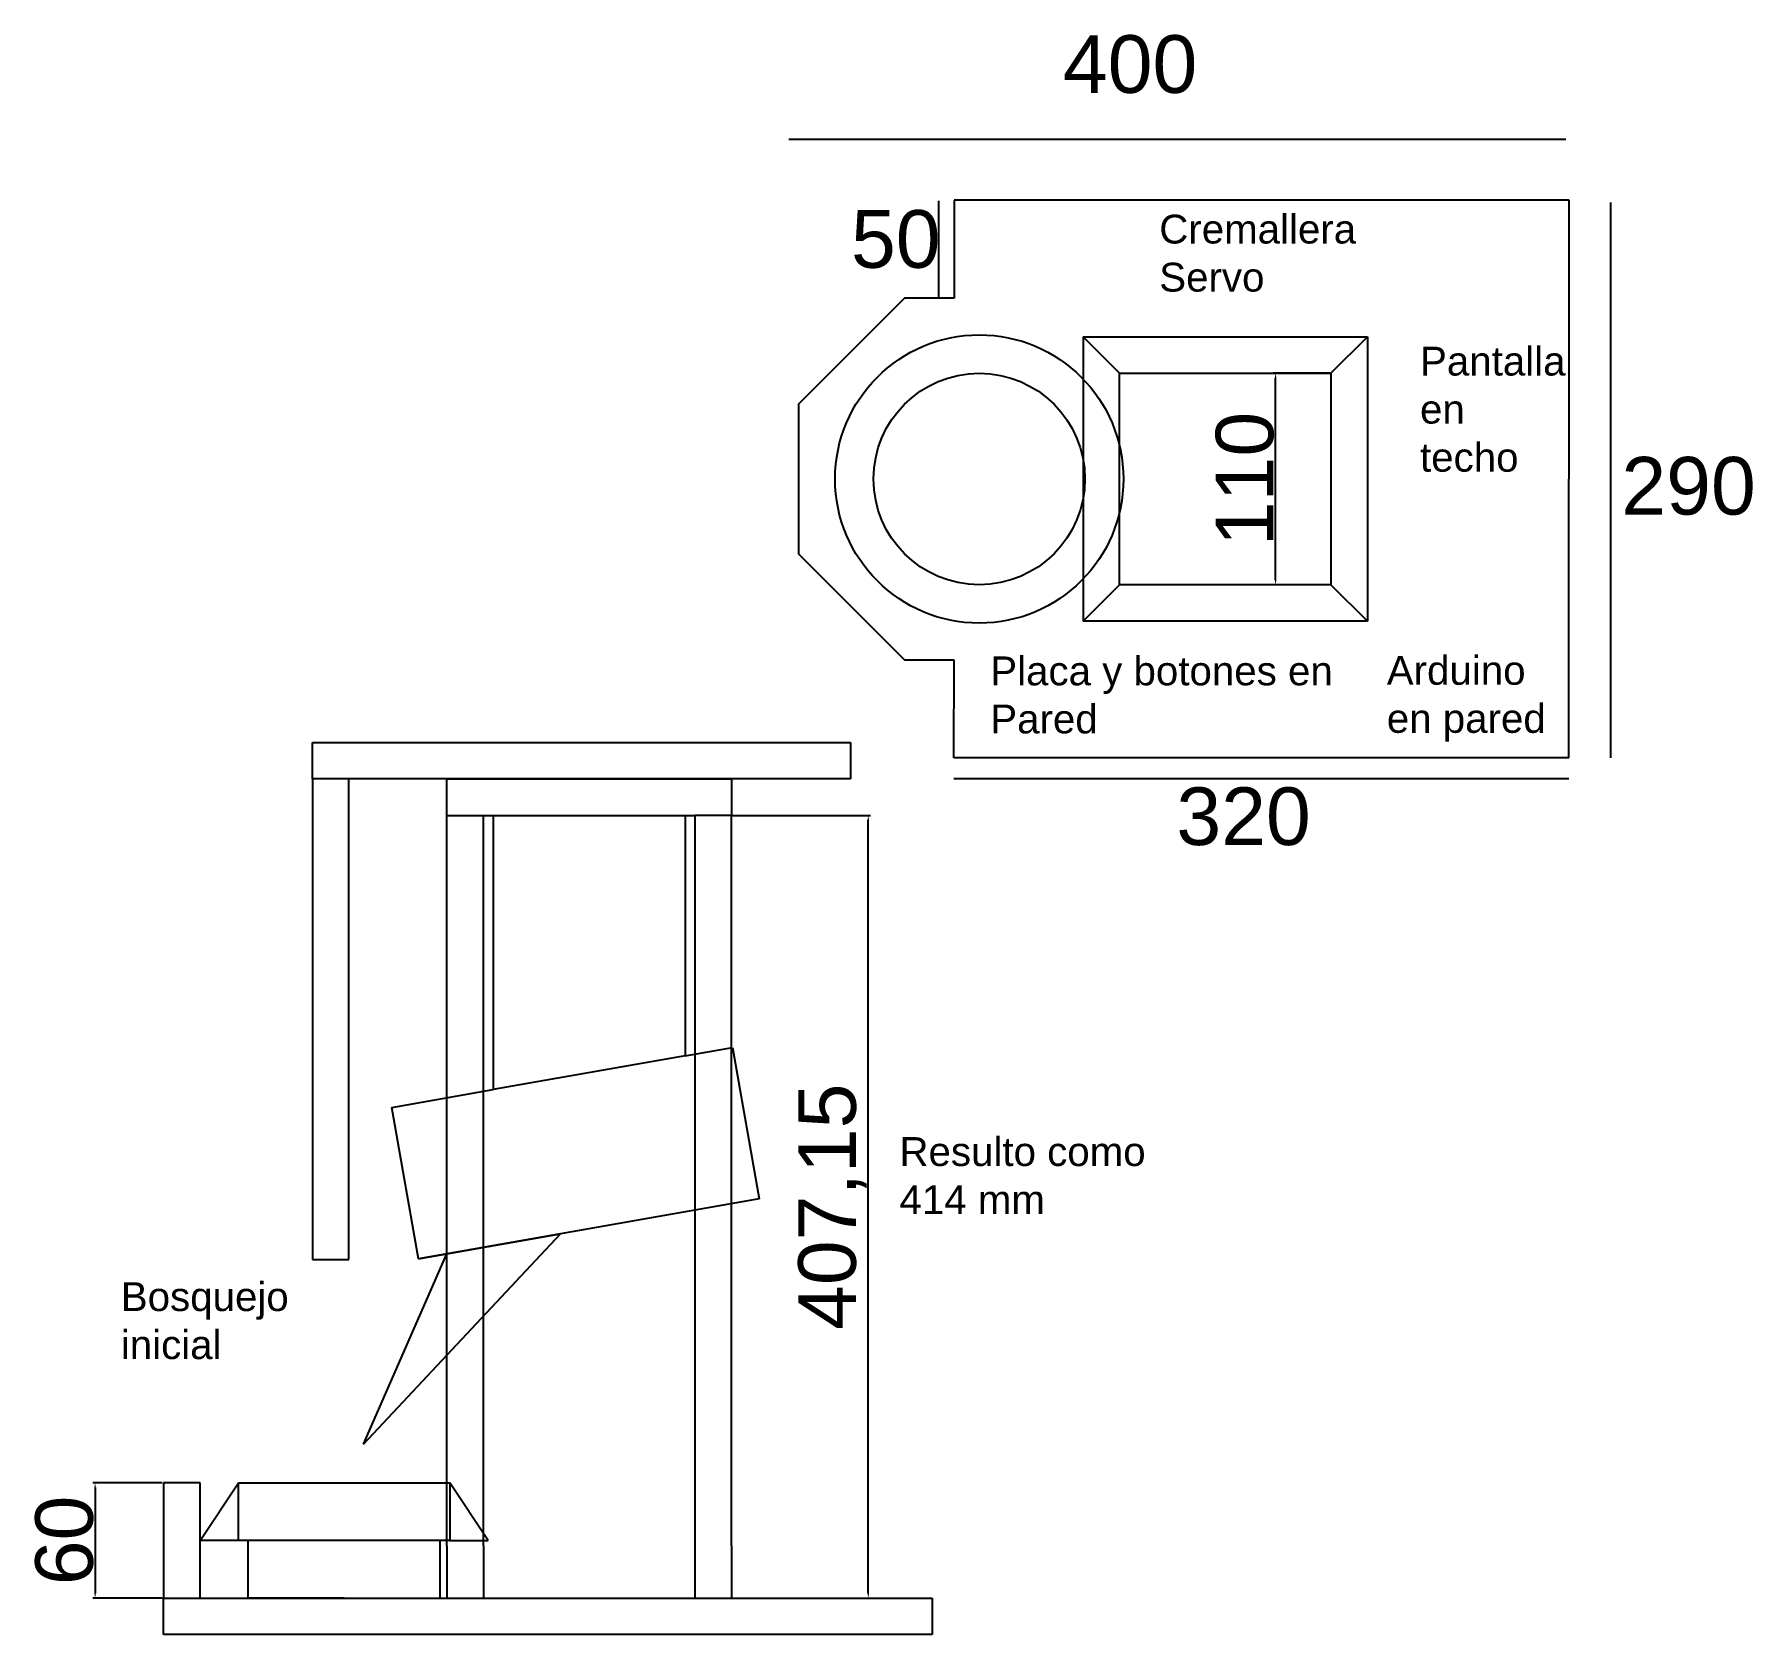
# Model space of a CAD drawing. Header units: millimetres. Extents: x -215 to 1653, y -1021 to 786.
# Drawn here: x -215 to 679, y -46 to 786 of the extents above; entities that cross this region are included whole.
import ezdxf

# ---------------------------------------------------------------- set-up
doc = ezdxf.new("R2010")
doc.units = ezdxf.units.MM
for name, color, linetype in [('Chasis', 30, 'Continuous'), ('Cotas', 4, 'Continuous'), ('Elemento', 3, 'Continuous'), ('Mecanismo', 7, 'Continuous'), ('Vigas madera', 2, 'Continuous')]:
    doc.layers.add(name, color=color, linetype=linetype)
doc.styles.get("Standard").update_dxf_attribs({"font": 'arial.ttf'})
doc.dimstyles.new('ISO-25', dxfattribs={"dimtxt": 2.5, "dimasz": 2.5, "dimexe": 1.25, "dimexo": 0.625, "dimtad": 1, "dimtxsty": 'Standard', "dimcen": 2.5, "dimadec": 0, "dimazin": 0, "dimtfac": 1, "dimtmove": 0, "dimatfit": 3, "dimfxl": 1, "dimarcsym": 0})

# ---------------------------------------------------------------- blocks, each defined once
blk = doc.blocks.new('*D1')
at = {"layer": 'Cotas', "color": 0, "lineweight": -2, "transparency": 16777216}
for p, q in [((148.63, 380), (220.48, 380)), ((219.23, -24.65), (219.23, 377.5)), ((148.63, -27.15), (220.48, -27.15))]:
    blk.add_line(p, q, dxfattribs=at)
at = {"layer": 'Cotas', "color": 0, "transparency": 16777216}
for points in [[(218.81, 377.5), (219.65, 377.5), (219.23, 380)], [(218.81, -24.65), (219.65, -24.65), (219.23, -27.15)]]:
    blk.add_solid(points, dxfattribs=at)
at = {"layer": 'Defpoints', "color": 0, "transparency": 16777216}
for p in [(148, 380), (219.23, 380), (148, -27.15)]:
    blk.add_point(p, dxfattribs=at)
at = {"layer": 'Cotas', "color": 0, "transparency": 16777216, "insert": (200.58, 176.43), "char_height": 2.5, "attachment_point": 5, "rotation": 90}
blk.add_mtext('{\\H12x;407,15}', dxfattribs=at)
blk = doc.blocks.new('*D4')
at = {"layer": 'Cotas', "color": 0, "lineweight": -2, "transparency": 16777216}
for p, q in [((459.38, 610), (429.93, 610)), ((431.18, 502.5), (431.18, 607.5)), ((459.38, 500), (429.93, 500))]:
    blk.add_line(p, q, dxfattribs=at)
at = {"layer": 'Cotas', "color": 0, "transparency": 16777216}
for points in [[(430.76, 607.5), (431.59, 607.5), (431.18, 610)], [(430.76, 502.5), (431.59, 502.5), (431.18, 500)]]:
    blk.add_solid(points, dxfattribs=at)
at = {"layer": 'Defpoints', "color": 0, "transparency": 16777216}
for p in [(431.18, 610), (460, 610), (460, 500)]:
    blk.add_point(p, dxfattribs=at)
at = {"layer": 'Cotas', "color": 0, "transparency": 16777216, "insert": (415.24, 555), "char_height": 2.5, "attachment_point": 5, "rotation": 90}
blk.add_mtext('{\\H12x;110}', dxfattribs=at)
blk = doc.blocks.new('*D5')
at = {"layer": 'Cotas', "color": 0, "lineweight": -2, "transparency": 16777216}
for p, q in [((-148.07, 32.85), (-184.3, 32.85)), ((-183.05, 30.35), (-183.05, -24.65)), ((-148.07, -27.15), (-184.3, -27.15))]:
    blk.add_line(p, q, dxfattribs=at)
at = {"layer": 'Cotas', "color": 0, "transparency": 16777216}
for points in [[(-183.46, 30.35), (-182.63, 30.35), (-183.05, 32.85)], [(-183.46, -24.65), (-182.63, -24.65), (-183.05, -27.15)]]:
    blk.add_solid(points, dxfattribs=at)
at = {"layer": 'Defpoints', "color": 0, "transparency": 16777216}
for p in [(-147.44, 32.85), (-183.05, -27.15), (-147.44, -27.15)]:
    blk.add_point(p, dxfattribs=at)
at = {"layer": 'Cotas', "color": 0, "transparency": 16777216, "insert": (-198.99, 2.85), "char_height": 2.5, "attachment_point": 5, "rotation": 90}
blk.add_mtext('{\\H12x;60}', dxfattribs=at)

msp = doc.modelspace()

# ---------------------------------------------------------------- linework, layer by layer
at = {"layer": 'Chasis'}
for p, q in [((584, 700), (264, 700)), ((264, 700), (264, 649)), ((583.846, 410.012), (584, 700)), ((263.846, 410.012), (263.997, 461)), ((-70, 399), (-70, 418)), ((-70, 418), (210, 418)), ((210, 418), (210, 399)), ((583.846, 410.012), (263.846, 410.012)), ((0, 399), (-70, 399)), ((-70, 399), (-70, 149)), ((-51, 149), (-51, 399)), ((210, 399), (0, 399)), ((-70, 149), (-51, 149)), ((-128.441, 32.853), (-147.441, 32.853)), ((-147.441, 32.853), (-147.441, -27.147)), ((-128.441, 2.853), (-128.441, 32.853)), ((-128.441, -27.147), (-128.441, 2.853)), ((-147.441, -27.147), (252.559, -27.147)), ((-147.441, -46.147), (-147.441, -27.147)), ((252.559, -27.147), (252.559, -46.147)), ((252.559, -46.147), (-147.441, -46.147))]:
    msp.add_line(p, q, dxfattribs=at)
msp.add_lwpolyline([(264, 649), (238.064, 649), (183, 593.936), (183, 516.064), (238.064, 461), (263.997, 461)], dxfattribs=at)
at = {"layer": 'Cotas'}
for p, q in [((582.119, 731.68), (177.993, 731.68)), ((255.874, 699.741), (255.874, 649)), ((605.573, 409.869), (605.573, 698.893)), ((263.814, 399.153), (583.719, 399.153))]:
    msp.add_line(p, q, dxfattribs=at)
at = {"layer": 'Elemento'}
for p, q in [((24, 380), (74, 380)), ((24, 380), (24, 237.367)), ((74, 380), (124, 380)), ((124, 380), (124, 255)), ((124, 255), (148.62, 259.341)), ((148.62, 259.341), (162.512, 180.557)), ((124, 255), (24, 237.367)), ((-28.645, 228.085), (24, 237.367)), ((-14.753, 149.3), (-28.645, 228.085)), ((162.512, 180.557), (-14.753, 149.3)), ((-43.441, 52.853), (59.107, 162.324)), ((0.019, 151.905), (59.107, 162.324)), ((-43.441, 52.853), (0.019, 151.905)), ((-14.753, 149.3), (0.019, 151.905)), ((-128.441, 2.853), (-108.441, 32.853)), ((-108.441, 32.853), (-53.441, 32.853)), ((-108.441, 2.853), (-108.441, 32.853)), ((-53.441, 32.853), (1.559, 32.853)), ((1.559, 32.853), (1.559, 2.853)), ((21.559, 2.853), (1.559, 32.853)), ((-108.441, 2.853), (-128.441, 2.853)), ((1.559, 2.853), (-108.441, 2.853)), ((-103.441, -27.147), (-103.441, 2.853)), ((-3.441, -27.147), (-3.441, 2.853)), ((1.559, 2.853), (21.559, 2.853)), ((-53.441, -27.147), (-103.441, -27.147)), ((-53.441, -27.147), (-3.441, -27.147))]:
    msp.add_line(p, q, dxfattribs=at)
for radius in [75, 55]:
    msp.add_circle((277, 555), radius, dxfattribs=at)
at = {"layer": 'Vigas madera'}
for p, q in [((331, 629), (331, 481)), ((331, 629), (479, 629)), ((350, 610), (331, 629)), ((460, 610), (479, 629)), ((479, 629), (479, 481)), ((350, 500), (350, 610)), ((350, 610), (460, 610)), ((460, 610), (460, 500)), ((350, 500), (331, 481)), ((460, 500), (350, 500)), ((460, 500), (479, 481)), ((479, 481), (331, 481)), ((0, 380), (0, 399)), ((0, 399), (148, 399)), ((148, 399), (148, 380)), ((0, 0), (0, 380)), ((0, 380), (19, 380)), ((19, 0), (19, 380)), ((19, 380), (129, 380)), ((19, 380), (74, 380)), ((148, 380), (129, 380)), ((129, 380), (129, 0)), ((148, 0), (148, 380)), ((0, 0), (0, -27.147)), ((19, 0), (19, -27.147)), ((129, 0), (129, -27.147)), ((148, 0), (148, -27.147))]:
    msp.add_line(p, q, dxfattribs=at)

# ---------------------------------------------------------------- texts
at = {"layer": 'Cotas', "char_height": 30, "attachment_point": 1}
for s, width, insert in [('400', 115.98122, (320.531, 785.842)), ('50', 45.56557, (210.255, 694.866)), ('290', 84.62177, (611.119, 566.47)), ('320', 92.06101, (379.571, 394.585))]:
    msp.add_mtext_dynamic_manual_height_columns(s, width=width, gutter_width=12.5, heights=[0], dxfattribs=dict(at, insert=insert))
at = {"layer": 'Mecanismo', "char_height": 15, "attachment_point": 1}
for s, width, insert in [('Cremallera\\PServo', 121.66042, (370.647, 692.497)), ('Pantalla\\Pen techo', 71.99096, (506.328, 623.816)), ('Placa y botones en\\PPared', 182.99776, (282.724, 462.675)), ('Arduino\\Pen pared', 85.40975, (489.045, 462.962)), ('Resulto como 414 mm', 143.76951, (235.472, 212.629)), ('Bosquejo inicial', 136.8776, (-169.669, 137.183))]:
    msp.add_mtext_dynamic_manual_height_columns(s, width=width, gutter_width=12.5, heights=[0], dxfattribs=dict(at, insert=insert))

# ---------------------------------------------------------------- dimensions: what is measured, and where the dimension line sits
at = {"layer": 'Cotas'}
for base, p1, p2, picture, middle in [((431.178, 610), (460, 500), (460, 610), '*D4', (415.236, 555)), ((219.232, 380), (148, -27.147), (148, 380), '*D1', (200.578, 176.427)), ((-183.046, -27.147), (-147.441, 32.853), (-147.441, -27.147), '*D5', (-198.988, 2.853))]:
    dim = msp.add_linear_dim(base=base, p1=p1, p2=p2, angle=90, text='{\\H12x;<>}', dimstyle='ISO-25', dxfattribs=at)
    dim.commit()
    dim.dimension.update_dxf_attribs({"geometry": picture, "text_midpoint": middle})

doc.saveas('drawing.dxf')
